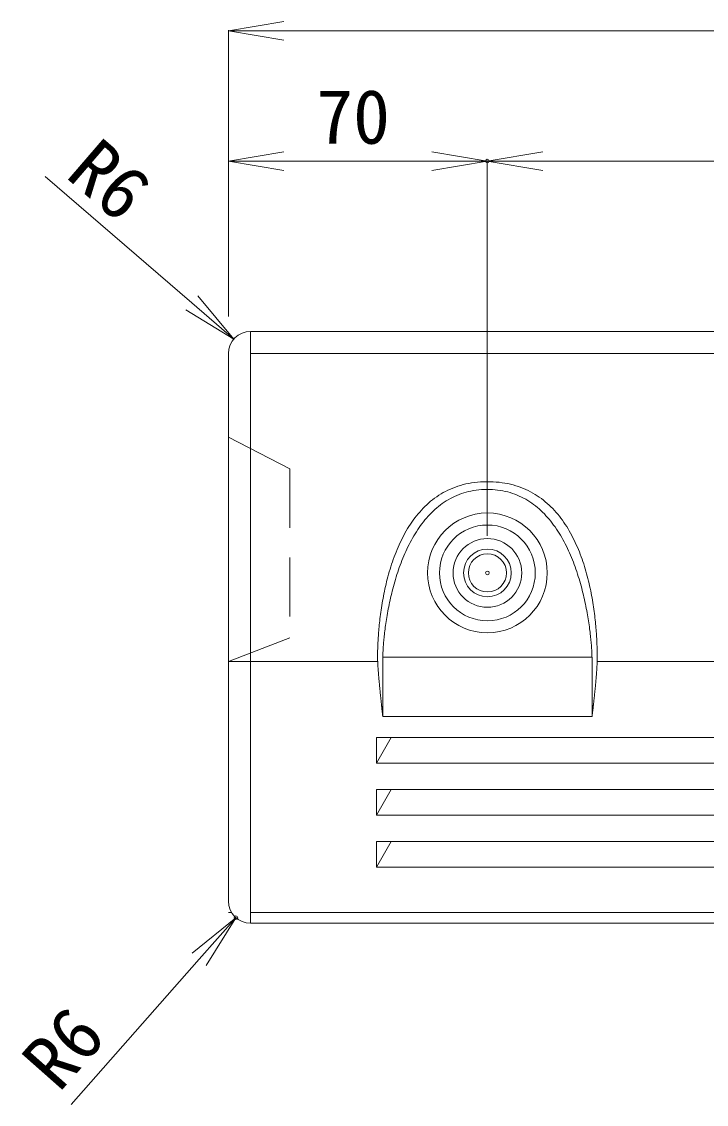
# Model space of a CAD drawing. Units: millimetres, scale not verified. Extents: x -1224 to 1080, y -808 to 808.
# Drawn here: x -227.9 to -42.8, y 363.9 to 656.5 of the extents above; entities that cross this region are included whole.
import ezdxf
from ezdxf.enums import TextEntityAlignment as Align

# ---------------------------------------------------------------- set-up
doc = ezdxf.new("R2010")
doc.units = ezdxf.units.MM
doc.header["$LTSCALE"] = 8
doc.linetypes.add('DASHED2', pattern=[3, 2, -1])
doc.layers.add('0-0', color=7, linetype='Continuous', lineweight=18)
doc.styles.add('ＭＳ ゴシック', font='')
doc.styles.get('ＭＳ ゴシック').set_extended_font_data('MS Gothic')

msp = doc.modelspace()

# ---------------------------------------------------------------- linework, layer by layer
at = {"layer": '0-0'}
for p, q in [((-171.985, 576.818), (-171.985, 654.221)), ((-171.985, 654.041), (-156.985, 654.041)), ((-156.985, 654.041), (413.015, 654.041)), ((-171.985, 577.361), (-171.985, 619.012)), ((-171.985, 618.832), (-156.985, 618.832)), ((-156.985, 618.832), (-117.005, 618.832)), ((-102.005, 618.832), (-117.005, 618.832)), ((-102.005, 517.523), (-102.005, 619.012)), ((-102.005, 517.523), (-102.005, 619.012)), ((-102.005, 618.832), (-87.005, 618.832)), ((-87.005, 618.832), (343.015, 618.832)), ((-181.89, 580.531), (-221.526, 614.704)), ((-170.53, 570.736), (-181.89, 580.531)), ((-165.983, 572.816), (-165.983, 412.816)), ((422.017, 572.816), (-165.983, 572.816)), ((-171.983, 566.816), (-171.983, 418.816)), ((422.017, 566.816), (-165.983, 566.816)), ((-171.983, 544.256), (-155.393, 535.696)), ((-155.393, 489.996), (-171.983, 483.536)), ((-131.645, 483.536), (-171.983, 483.536)), ((-133.292, 483.536), (-165.983, 483.536)), ((328.361, 483.536), (-72.312, 483.536)), ((-131.983, 463.056), (-131.983, 456.116)), ((113.017, 463.056), (-131.983, 463.056)), ((-128.043, 463.056), (-131.983, 456.116)), ((113.017, 456.116), (-131.983, 456.116)), ((-131.983, 449.006), (-131.983, 442.066)), ((113.017, 449.006), (-131.983, 449.006)), ((-128.043, 449.006), (-131.983, 442.066)), ((113.017, 442.066), (-131.983, 442.066)), ((113.017, 434.956), (-131.983, 434.956)), ((-131.983, 434.956), (-131.983, 428.016)), ((-128.043, 434.956), (-131.983, 428.016)), ((113.017, 428.016), (-131.983, 428.016)), ((-171.983, 415.686), (-171.101, 415.686)), ((-165.983, 415.686), (422.017, 415.686)), ((-169.958, 414.321), (-179.888, 403.08)), ((422.017, 412.816), (-165.983, 412.816)), ((-179.888, 403.08), (-214.536, 363.858))]:
    msp.add_line(p, q, dxfattribs=at)
at = {"layer": '0-0', "linetype": 'DASHED2'}
msp.add_line((-155.393, 535.696), (-155.393, 489.996), dxfattribs=at)
at = {"layer": '0-0'}
for points in [[(-156.985, 651.541), (-171.985, 654.041), (-156.985, 656.541)], [(-156.985, 616.332), (-171.985, 618.832), (-156.985, 621.332)], [(-117.005, 621.332), (-102.005, 618.832), (-117.005, 616.332)], [(-87.005, 616.332), (-102.005, 618.832), (-87.005, 621.332)], [(-180.258, 582.424), (-170.53, 570.736), (-183.523, 578.638)], [(-118.369, 525.96), (-117.856, 526.422), (-117.331, 526.87), (-116.793, 527.303), (-116.241, 527.721), (-115.675, 528.123), (-115.096, 528.51), (-114.504, 528.879), (-113.897, 529.232), (-113.276, 529.568), (-112.641, 529.885), (-111.992, 530.184), (-111.327, 530.464), (-110.648, 530.725), (-109.955, 530.967), (-109.246, 531.187), (-108.521, 531.388), (-107.782, 531.566), (-107.026, 531.724), (-106.255, 531.859), (-105.469, 531.971), (-104.666, 532.061), (-103.846, 532.127), (-103.011, 532.169), (-102.159, 532.186), (-101.3, 532.179), (-100.458, 532.147), (-99.632, 532.093), (-98.823, 532.015), (-98.03, 531.915), (-97.252, 531.792), (-96.491, 531.648), (-95.745, 531.483), (-95.014, 531.297), (-94.299, 531.09), (-93.599, 530.864), (-92.914, 530.618), (-92.244, 530.353), (-91.589, 530.069), (-90.948, 529.767)], [(-116.647, 524.22), (-116.175, 524.656), (-115.692, 525.079), (-115.198, 525.488), (-114.693, 525.883), (-114.177, 526.263), (-113.651, 526.627), (-113.113, 526.976), (-112.563, 527.309), (-112.003, 527.626), (-111.43, 527.925), (-110.846, 528.207), (-110.25, 528.472), (-109.643, 528.718), (-109.023, 528.945), (-108.391, 529.154), (-107.747, 529.342), (-107.09, 529.511), (-106.421, 529.659), (-105.739, 529.786), (-105.045, 529.893), (-104.337, 529.977), (-103.617, 530.039), (-102.884, 530.078), (-102.137, 530.095), (-101.386, 530.088), (-100.647, 530.057), (-99.921, 530.004), (-99.209, 529.928), (-98.509, 529.83), (-97.822, 529.711), (-97.148, 529.57), (-96.487, 529.409), (-95.837, 529.227), (-95.2, 529.025), (-94.576, 528.805), (-93.963, 528.565), (-93.363, 528.306), (-92.774, 528.03), (-92.197, 527.736)], [(-90.948, 529.767), (-90.321, 529.448), (-89.709, 529.111), (-89.11, 528.758), (-88.526, 528.388), (-87.955, 528.003), (-87.398, 527.602), (-86.854, 527.186), (-86.323, 526.755), (-85.806, 526.31), (-85.301, 525.852), (-84.809, 525.38), (-84.329, 524.896), (-83.862, 524.399), (-83.408, 523.89), (-82.965, 523.37), (-82.534, 522.839), (-82.115, 522.298), (-81.707, 521.746), (-81.311, 521.184), (-80.927, 520.614), (-80.553, 520.035), (-80.19, 519.447), (-79.838, 518.852), (-79.497, 518.249), (-79.166, 517.639), (-78.845, 517.022), (-78.535, 516.4), (-78.234, 515.772), (-77.943, 515.138), (-77.662, 514.5), (-77.391, 513.858), (-77.128, 513.212), (-76.875, 512.562), (-76.631, 511.91), (-76.396, 511.255), (-76.169, 510.598), (-75.951, 509.939), (-75.741, 509.279), (-75.539, 508.618)], [(-92.197, 527.736), (-91.631, 527.425), (-91.077, 527.097), (-90.535, 526.753), (-90.003, 526.392), (-89.483, 526.017), (-88.974, 525.626), (-88.476, 525.221), (-87.989, 524.802), (-87.512, 524.369), (-87.046, 523.923), (-86.59, 523.464), (-86.145, 522.993), (-85.71, 522.51), (-85.285, 522.016), (-84.87, 521.51), (-84.465, 520.994), (-84.069, 520.468), (-83.684, 519.932), (-83.308, 519.387), (-82.941, 518.833), (-82.583, 518.271), (-82.235, 517.7), (-81.896, 517.123), (-81.565, 516.538), (-81.244, 515.947), (-80.931, 515.349), (-80.627, 514.746), (-80.331, 514.138), (-80.044, 513.524), (-79.765, 512.907), (-79.494, 512.285), (-79.231, 511.66), (-78.976, 511.032), (-78.729, 510.401), (-78.489, 509.768), (-78.257, 509.133), (-78.032, 508.497), (-77.815, 507.86), (-77.605, 507.223)], [(-129.955, 501.881), (-129.823, 502.531), (-129.683, 503.184), (-129.537, 503.841), (-129.384, 504.501), (-129.224, 505.164), (-129.056, 505.83), (-128.881, 506.496), (-128.699, 507.165), (-128.508, 507.834), (-128.31, 508.503), (-128.103, 509.172), (-127.889, 509.841), (-127.665, 510.509), (-127.434, 511.175), (-127.193, 511.839), (-126.944, 512.5), (-126.685, 513.159), (-126.417, 513.814), (-126.14, 514.466), (-125.853, 515.113), (-125.557, 515.755), (-125.25, 516.392), (-124.934, 517.023), (-124.607, 517.648), (-124.27, 518.267), (-123.922, 518.878), (-123.564, 519.482), (-123.195, 520.077), (-122.814, 520.664), (-122.423, 521.242), (-122.02, 521.81), (-121.606, 522.369), (-121.18, 522.917), (-120.742, 523.454), (-120.292, 523.98), (-119.83, 524.494), (-119.355, 524.995), (-118.868, 525.484), (-118.369, 525.96)], [(-128.01, 501.388), (-127.861, 502.008), (-127.707, 502.63), (-127.547, 503.256), (-127.38, 503.885), (-127.207, 504.516), (-127.027, 505.148), (-126.841, 505.783), (-126.647, 506.418), (-126.447, 507.054), (-126.24, 507.69), (-126.026, 508.325), (-125.804, 508.96), (-125.575, 509.594), (-125.338, 510.226), (-125.094, 510.856), (-124.842, 511.484), (-124.583, 512.108), (-124.315, 512.729), (-124.039, 513.347), (-123.755, 513.96), (-123.463, 514.568), (-123.162, 515.172), (-122.853, 515.77), (-122.535, 516.361), (-122.208, 516.947), (-121.873, 517.525), (-121.528, 518.096), (-121.174, 518.66), (-120.811, 519.215), (-120.439, 519.761), (-120.057, 520.299), (-119.665, 520.827), (-119.264, 521.345), (-118.853, 521.853), (-118.432, 522.35), (-118.001, 522.835), (-117.56, 523.309), (-117.109, 523.771), (-116.647, 524.22)], [(-77.605, 507.223), (-77.402, 506.585), (-77.206, 505.949), (-77.017, 505.313), (-76.834, 504.678), (-76.658, 504.045), (-76.489, 503.415), (-76.326, 502.787), (-76.169, 502.162), (-76.019, 501.541), (-75.874, 500.924), (-75.736, 500.311), (-75.603, 499.703), (-75.476, 499.1), (-75.354, 498.504), (-75.238, 497.913), (-75.127, 497.329), (-75.022, 496.752), (-74.921, 496.183), (-74.826, 495.621), (-74.735, 495.068), (-74.65, 494.524), (-74.568, 493.989), (-74.492, 493.464), (-74.419, 492.949), (-74.352, 492.445), (-74.288, 491.952), (-74.228, 491.47), (-74.172, 491), (-74.12, 490.542), (-74.072, 490.098), (-74.027, 489.666), (-73.986, 489.249), (-73.949, 488.845), (-73.914, 488.456), (-73.883, 488.082), (-73.854, 487.724), (-73.829, 487.381), (-73.806, 487.055), (-73.786, 486.746)], [(-75.539, 508.618), (-75.346, 507.957), (-75.16, 507.297), (-74.982, 506.636), (-74.811, 505.977), (-74.648, 505.32), (-74.492, 504.664), (-74.343, 504.011), (-74.201, 503.361), (-74.065, 502.714), (-73.937, 502.07), (-73.814, 501.431), (-73.698, 500.797), (-73.588, 500.167), (-73.483, 499.543), (-73.385, 498.925), (-73.292, 498.314), (-73.205, 497.709), (-73.122, 497.112), (-73.045, 496.522), (-72.973, 495.941), (-72.905, 495.368), (-72.842, 494.804), (-72.784, 494.25), (-72.73, 493.706), (-72.68, 493.172), (-72.634, 492.649), (-72.591, 492.138), (-72.553, 491.638), (-72.518, 491.151), (-72.486, 490.676), (-72.457, 490.214), (-72.431, 489.766), (-72.408, 489.332), (-72.388, 488.912), (-72.37, 488.507), (-72.355, 488.118), (-72.341, 487.744), (-72.33, 487.387), (-72.32, 487.046)], [(-131.676, 484.741), (-131.676, 484.865), (-131.676, 485.012), (-131.675, 485.18), (-131.673, 485.37), (-131.671, 485.581), (-131.668, 485.813), (-131.663, 486.065), (-131.657, 486.336), (-131.65, 486.626), (-131.641, 486.935), (-131.631, 487.262), (-131.618, 487.606), (-131.604, 487.968), (-131.587, 488.347), (-131.568, 488.741), (-131.546, 489.152), (-131.521, 489.578), (-131.494, 490.019), (-131.463, 490.474), (-131.429, 490.943), (-131.392, 491.426), (-131.351, 491.921), (-131.307, 492.43), (-131.258, 492.95), (-131.206, 493.482), (-131.149, 494.025), (-131.088, 494.578), (-131.023, 495.142), (-130.952, 495.715), (-130.877, 496.298), (-130.797, 496.889), (-130.712, 497.489), (-130.621, 498.097), (-130.525, 498.712), (-130.423, 499.334), (-130.315, 499.962), (-130.202, 500.596), (-130.082, 501.236), (-129.955, 501.881)], [(-130.264, 484.741), (-130.263, 484.877), (-130.261, 485.034), (-130.257, 485.211), (-130.251, 485.408), (-130.243, 485.624), (-130.233, 485.859), (-130.221, 486.113), (-130.207, 486.385), (-130.191, 486.675), (-130.172, 486.981), (-130.15, 487.305), (-130.126, 487.645), (-130.098, 488), (-130.068, 488.371), (-130.035, 488.757), (-129.998, 489.158), (-129.959, 489.573), (-129.915, 490.001), (-129.869, 490.443), (-129.818, 490.898), (-129.764, 491.365), (-129.706, 491.844), (-129.644, 492.334), (-129.577, 492.836), (-129.507, 493.348), (-129.432, 493.87), (-129.353, 494.402), (-129.269, 494.944), (-129.18, 495.494), (-129.087, 496.052), (-128.988, 496.619), (-128.885, 497.193), (-128.776, 497.775), (-128.663, 498.363), (-128.543, 498.957), (-128.418, 499.557), (-128.288, 500.163), (-128.152, 500.774), (-128.01, 501.388)], [(-73.786, 486.746), (-73.768, 486.454), (-73.753, 486.179), (-73.74, 485.923), (-73.73, 485.685), (-73.721, 485.466), (-73.715, 485.267), (-73.71, 485.088), (-73.707, 484.928), (-73.706, 484.79), (-73.705, 484.668), (-73.705, 484.544), (-73.705, 484.415), (-73.705, 484.282), (-73.705, 484.145), (-73.705, 484.004), (-73.705, 483.859), (-73.705, 483.711), (-73.705, 483.558), (-73.705, 483.402), (-73.705, 483.243), (-73.705, 483.08), (-73.705, 482.914), (-73.705, 482.745), (-73.705, 482.572), (-73.705, 482.397), (-73.705, 482.219), (-73.705, 482.039), (-73.705, 481.855), (-73.705, 481.67), (-73.705, 481.482), (-73.705, 481.292), (-73.705, 481.099), (-73.705, 480.905), (-73.705, 480.708), (-73.705, 480.51), (-73.705, 480.311), (-73.705, 480.109), (-73.705, 479.906), (-73.705, 479.702)], [(-72.32, 487.046), (-72.313, 486.722), (-72.306, 486.416), (-72.301, 486.128), (-72.298, 485.858), (-72.295, 485.608), (-72.293, 485.376), (-72.292, 485.165), (-72.291, 484.973), (-72.291, 484.803), (-72.291, 484.649), (-72.292, 484.494), (-72.294, 484.336), (-72.296, 484.174), (-72.3, 484.01), (-72.304, 483.843), (-72.308, 483.673), (-72.314, 483.501), (-72.32, 483.326), (-72.326, 483.148), (-72.334, 482.968), (-72.342, 482.786), (-72.35, 482.601), (-72.36, 482.415), (-72.37, 482.226), (-72.38, 482.036), (-72.391, 481.844), (-72.403, 481.65), (-72.415, 481.454), (-72.427, 481.257), (-72.44, 481.058), (-72.454, 480.858), (-72.468, 480.657), (-72.483, 480.454), (-72.498, 480.251), (-72.513, 480.046), (-72.529, 479.841), (-72.545, 479.635), (-72.562, 479.428), (-72.578, 479.22)], [(-131.67, 484.253), (-131.672, 484.381), (-131.674, 484.506), (-131.676, 484.626), (-131.676, 484.741)], [(-131.136, 476.989), (-131.156, 477.201), (-131.176, 477.413), (-131.196, 477.626), (-131.216, 477.838), (-131.235, 478.05), (-131.255, 478.261), (-131.274, 478.472), (-131.293, 478.682), (-131.311, 478.892), (-131.329, 479.101), (-131.347, 479.308), (-131.365, 479.515), (-131.382, 479.72), (-131.399, 479.924), (-131.416, 480.127), (-131.432, 480.328), (-131.448, 480.527), (-131.464, 480.725), (-131.479, 480.92), (-131.494, 481.114), (-131.508, 481.305), (-131.522, 481.494), (-131.535, 481.681), (-131.548, 481.866), (-131.56, 482.047), (-131.572, 482.226), (-131.583, 482.402), (-131.594, 482.576), (-131.604, 482.746), (-131.613, 482.913), (-131.622, 483.076), (-131.631, 483.236), (-131.638, 483.393), (-131.645, 483.546), (-131.651, 483.696), (-131.657, 483.841), (-131.662, 483.982), (-131.666, 484.12), (-131.67, 484.253)], [(-130.264, 484.205), (-130.264, 484.345), (-130.264, 484.481), (-130.264, 484.613), (-130.264, 484.741), (-73.705, 484.741), (-73.705, 468.707), (-130.264, 468.707), (-130.264, 484.741)], [(-130.264, 476.802), (-130.264, 477.012), (-130.264, 477.223), (-130.264, 477.434), (-130.264, 477.645), (-130.264, 477.856), (-130.264, 478.066), (-130.264, 478.277), (-130.264, 478.487), (-130.264, 478.696), (-130.264, 478.905), (-130.264, 479.113), (-130.264, 479.32), (-130.264, 479.526), (-130.264, 479.732), (-130.264, 479.936), (-130.264, 480.139), (-130.264, 480.34), (-130.264, 480.54), (-130.264, 480.738), (-130.264, 480.935), (-130.264, 481.13), (-130.264, 481.323), (-130.264, 481.514), (-130.264, 481.703), (-130.264, 481.889), (-130.264, 482.073), (-130.264, 482.255), (-130.264, 482.434), (-130.264, 482.611), (-130.264, 482.784), (-130.264, 482.955), (-130.264, 483.123), (-130.264, 483.288), (-130.264, 483.449), (-130.264, 483.608), (-130.264, 483.762), (-130.264, 483.914), (-130.264, 484.061), (-130.264, 484.205)], [(-73.705, 479.702), (-73.705, 479.497), (-73.705, 479.29), (-73.705, 479.083), (-73.705, 478.874), (-73.705, 478.665), (-73.705, 478.455), (-73.705, 478.245), (-73.705, 478.034), (-73.705, 477.823), (-73.705, 477.611), (-73.705, 477.4), (-73.705, 477.188), (-73.705, 476.977), (-73.705, 476.766), (-73.705, 476.555), (-73.705, 476.344), (-73.705, 476.134), (-73.705, 475.925), (-73.705, 475.716), (-73.705, 475.509), (-73.705, 475.302), (-73.705, 475.097), (-73.705, 474.892), (-73.705, 474.69), (-73.705, 474.488), (-73.705, 474.288), (-73.705, 474.09), (-73.705, 473.893), (-73.705, 473.699), (-73.705, 473.506), (-73.705, 473.316), (-73.705, 473.128), (-73.705, 472.942), (-73.705, 472.758), (-73.705, 472.577), (-73.705, 472.399), (-73.705, 472.224), (-73.705, 472.051), (-73.705, 471.882)], [(-72.578, 479.22), (-72.596, 479.012), (-72.613, 478.804), (-72.631, 478.595), (-72.649, 478.386), (-72.668, 478.177), (-72.686, 477.968), (-72.705, 477.759), (-72.725, 477.549), (-72.744, 477.341), (-72.764, 477.132), (-72.783, 476.924), (-72.803, 476.716), (-72.824, 476.509), (-72.844, 476.303), (-72.864, 476.098), (-72.885, 475.893), (-72.905, 475.689), (-72.926, 475.487), (-72.946, 475.285), (-72.967, 475.085), (-72.988, 474.886), (-73.009, 474.689), (-73.029, 474.493), (-73.05, 474.299), (-73.071, 474.106), (-73.092, 473.915), (-73.112, 473.726), (-73.133, 473.54), (-73.153, 473.355), (-73.173, 473.172), (-73.193, 472.992), (-73.213, 472.814), (-73.233, 472.639), (-73.253, 472.466), (-73.272, 472.295), (-73.291, 472.128), (-73.31, 471.963), (-73.329, 471.801), (-73.347, 471.643)], [(-130.407, 469.978), (-130.421, 470.098), (-130.435, 470.223), (-130.449, 470.352), (-130.464, 470.486), (-130.479, 470.623), (-130.494, 470.765), (-130.51, 470.911), (-130.527, 471.061), (-130.544, 471.214), (-130.561, 471.371), (-130.578, 471.532), (-130.596, 471.696), (-130.614, 471.863), (-130.632, 472.034), (-130.651, 472.207), (-130.67, 472.384), (-130.689, 472.563), (-130.708, 472.745), (-130.728, 472.93), (-130.747, 473.117), (-130.767, 473.306), (-130.787, 473.498), (-130.807, 473.692), (-130.828, 473.888), (-130.848, 474.086), (-130.869, 474.285), (-130.889, 474.486), (-130.91, 474.689), (-130.93, 474.893), (-130.951, 475.099), (-130.972, 475.305), (-130.993, 475.513), (-131.013, 475.722), (-131.034, 475.932), (-131.055, 476.142), (-131.075, 476.353), (-131.096, 476.564), (-131.116, 476.776), (-131.136, 476.989)], [(-130.264, 469.936), (-130.264, 470.053), (-130.264, 470.174), (-130.264, 470.299), (-130.264, 470.429), (-130.264, 470.563), (-130.264, 470.701), (-130.264, 470.842), (-130.264, 470.988), (-130.264, 471.137), (-130.264, 471.29), (-130.264, 471.446), (-130.264, 471.606), (-130.264, 471.769), (-130.264, 471.935), (-130.264, 472.105), (-130.264, 472.277), (-130.264, 472.452), (-130.264, 472.63), (-130.264, 472.81), (-130.264, 472.993), (-130.264, 473.178), (-130.264, 473.366), (-130.264, 473.555), (-130.264, 473.747), (-130.264, 473.941), (-130.264, 474.137), (-130.264, 474.334), (-130.264, 474.533), (-130.264, 474.734), (-130.264, 474.936), (-130.264, 475.14), (-130.264, 475.344), (-130.264, 475.55), (-130.264, 475.757), (-130.264, 475.964), (-130.264, 476.173), (-130.264, 476.382), (-130.264, 476.592), (-130.264, 476.802)], [(-73.705, 471.882), (-73.705, 471.715), (-73.705, 471.552), (-73.705, 471.392), (-73.705, 471.236), (-73.705, 471.083), (-73.705, 470.934), (-73.705, 470.789), (-73.705, 470.648), (-73.705, 470.51), (-73.705, 470.377), (-73.705, 470.248), (-73.705, 470.123), (-73.705, 470.003), (-73.705, 469.887), (-73.705, 469.777), (-73.705, 469.67), (-73.705, 469.569), (-73.705, 469.473), (-73.705, 469.382), (-73.705, 469.296), (-73.705, 469.216), (-73.705, 469.141), (-73.705, 469.071), (-73.705, 469.007), (-73.705, 468.949), (-73.705, 468.897), (-73.705, 468.851), (-73.705, 468.812), (-73.705, 468.778), (-73.705, 468.751), (-73.705, 468.73), (-73.705, 468.716), (-73.705, 468.708), (-73.708, 468.707), (-73.737, 468.707), (-73.798, 468.707), (-73.889, 468.707), (-74.011, 468.707), (-74.162, 468.707)], [(-73.347, 471.643), (-73.366, 471.487), (-73.383, 471.335), (-73.401, 471.185), (-73.418, 471.04), (-73.435, 470.897), (-73.452, 470.759), (-73.468, 470.624), (-73.484, 470.493), (-73.499, 470.365), (-73.514, 470.242), (-73.529, 470.122), (-73.543, 470.007), (-73.556, 469.896), (-73.569, 469.789), (-73.582, 469.687), (-73.594, 469.589), (-73.606, 469.496), (-73.617, 469.408), (-73.627, 469.324), (-73.637, 469.245), (-73.646, 469.172), (-73.655, 469.103), (-73.663, 469.039), (-73.67, 468.981), (-73.677, 468.928), (-73.683, 468.881), (-73.689, 468.839), (-73.693, 468.802), (-73.697, 468.772), (-73.7, 468.747), (-73.703, 468.728), (-73.704, 468.715), (-73.705, 468.708), (-73.708, 468.707), (-73.737, 468.707), (-73.798, 468.707), (-73.889, 468.707), (-74.011, 468.707), (-74.162, 468.707)], [(-125.226, 468.707), (-125.714, 468.707), (-126.181, 468.707), (-126.626, 468.707), (-127.049, 468.707), (-127.448, 468.707), (-127.824, 468.707), (-128.176, 468.707), (-128.502, 468.707), (-128.803, 468.707), (-129.078, 468.707), (-129.326, 468.707), (-129.546, 468.707), (-129.738, 468.707), (-129.901, 468.707), (-130.035, 468.707), (-130.139, 468.707), (-130.212, 468.707), (-130.253, 468.707), (-130.264, 468.707), (-130.264, 468.712), (-130.266, 468.724), (-130.268, 468.742), (-130.271, 468.767), (-130.274, 468.799), (-130.279, 468.837), (-130.284, 468.881), (-130.289, 468.932), (-130.296, 468.989), (-130.303, 469.051), (-130.311, 469.119), (-130.319, 469.193), (-130.328, 469.273), (-130.338, 469.358), (-130.348, 469.449), (-130.359, 469.545), (-130.37, 469.645), (-130.382, 469.751), (-130.394, 469.862), (-130.407, 469.978)], [(-125.226, 468.707), (-125.714, 468.707), (-126.181, 468.707), (-126.626, 468.707), (-127.049, 468.707), (-127.448, 468.707), (-127.824, 468.707), (-128.176, 468.707), (-128.502, 468.707), (-128.803, 468.707), (-129.078, 468.707), (-129.326, 468.707), (-129.546, 468.707), (-129.738, 468.707), (-129.901, 468.707), (-130.035, 468.707), (-130.139, 468.707), (-130.212, 468.707), (-130.253, 468.707), (-130.264, 468.707), (-130.264, 468.712), (-130.264, 468.723), (-130.264, 468.741), (-130.264, 468.765), (-130.264, 468.796), (-130.264, 468.833), (-130.264, 468.875), (-130.264, 468.924), (-130.264, 468.979), (-130.264, 469.039), (-130.264, 469.105), (-130.264, 469.177), (-130.264, 469.254), (-130.264, 469.336), (-130.264, 469.424), (-130.264, 469.517), (-130.264, 469.614), (-130.264, 469.717), (-130.264, 469.824), (-130.264, 469.936)], [(-96.455, 468.707), (-97.273, 468.707), (-98.094, 468.707), (-98.918, 468.707), (-99.745, 468.707), (-100.574, 468.707), (-101.403, 468.707), (-102.234, 468.707), (-103.063, 468.707), (-103.892, 468.707), (-104.72, 468.707), (-105.546, 468.707), (-106.368, 468.707), (-107.188, 468.707), (-108.003, 468.707), (-108.814, 468.707), (-109.619, 468.707), (-110.419, 468.707), (-111.212, 468.707), (-111.998, 468.707), (-112.776, 468.707), (-113.545, 468.707), (-114.306, 468.707), (-115.056, 468.707), (-115.797, 468.707), (-116.526, 468.707), (-117.244, 468.707), (-117.949, 468.707), (-118.642, 468.707), (-119.321, 468.707), (-119.986, 468.707), (-120.636, 468.707), (-121.27, 468.707), (-121.889, 468.707), (-122.49, 468.707), (-123.075, 468.707), (-123.641, 468.707), (-124.189, 468.707), (-124.718, 468.707), (-125.226, 468.707)], [(-96.455, 468.707), (-97.273, 468.707), (-98.094, 468.707), (-98.918, 468.707), (-99.745, 468.707), (-100.574, 468.707), (-101.403, 468.707), (-102.234, 468.707), (-103.063, 468.707), (-103.892, 468.707), (-104.72, 468.707), (-105.546, 468.707), (-106.368, 468.707), (-107.188, 468.707), (-108.003, 468.707), (-108.814, 468.707), (-109.619, 468.707), (-110.419, 468.707), (-111.212, 468.707), (-111.998, 468.707), (-112.776, 468.707), (-113.545, 468.707), (-114.306, 468.707), (-115.056, 468.707), (-115.797, 468.707), (-116.526, 468.707), (-117.244, 468.707), (-117.949, 468.707), (-118.642, 468.707), (-119.321, 468.707), (-119.986, 468.707), (-120.636, 468.707), (-121.27, 468.707), (-121.889, 468.707), (-122.49, 468.707), (-123.075, 468.707), (-123.641, 468.707), (-124.189, 468.707), (-124.718, 468.707), (-125.226, 468.707)], [(-74.162, 468.707), (-74.343, 468.707), (-74.552, 468.707), (-74.789, 468.707), (-75.053, 468.707), (-75.343, 468.707), (-75.66, 468.707), (-76.001, 468.707), (-76.367, 468.707), (-76.758, 468.707), (-77.171, 468.707), (-77.607, 468.707), (-78.065, 468.707), (-78.545, 468.707), (-79.046, 468.707), (-79.566, 468.707), (-80.106, 468.707), (-80.665, 468.707), (-81.243, 468.707), (-81.838, 468.707), (-82.449, 468.707), (-83.078, 468.707), (-83.722, 468.707), (-84.381, 468.707), (-85.054, 468.707), (-85.741, 468.707), (-86.442, 468.707), (-87.154, 468.707), (-87.879, 468.707), (-88.615, 468.707), (-89.362, 468.707), (-90.119, 468.707), (-90.884, 468.707), (-91.659, 468.707), (-92.442, 468.707), (-93.232, 468.707), (-94.029, 468.707), (-94.832, 468.707), (-95.641, 468.707), (-96.455, 468.707)], [(-74.162, 468.707), (-74.343, 468.707), (-74.552, 468.707), (-74.789, 468.707), (-75.053, 468.707), (-75.343, 468.707), (-75.66, 468.707), (-76.001, 468.707), (-76.367, 468.707), (-76.758, 468.707), (-77.171, 468.707), (-77.607, 468.707), (-78.065, 468.707), (-78.545, 468.707), (-79.046, 468.707), (-79.566, 468.707), (-80.106, 468.707), (-80.665, 468.707), (-81.243, 468.707), (-81.838, 468.707), (-82.449, 468.707), (-83.078, 468.707), (-83.722, 468.707), (-84.381, 468.707), (-85.054, 468.707), (-85.741, 468.707), (-86.442, 468.707), (-87.154, 468.707), (-87.879, 468.707), (-88.615, 468.707), (-89.362, 468.707), (-90.119, 468.707), (-90.884, 468.707), (-91.659, 468.707), (-92.442, 468.707), (-93.232, 468.707), (-94.029, 468.707), (-94.832, 468.707), (-95.641, 468.707), (-96.455, 468.707)], [(-181.762, 404.735), (-169.958, 414.321), (-178.015, 401.425)]]:
    msp.add_lwpolyline(points, dxfattribs=at)
for centre, radius in [((-102.005, 618.832), 0.5), ((-101.984, 507.53), 16.186), ((-101.984, 507.52), 12.949), ((-101.984, 507.52), 9.291), ((-101.984, 507.52), 6.452), ((-101.964, 507.53), 5.162), ((-101.984, 507.52), 0.5), ((-101.984, 507.52), 0.5), ((-169.958, 414.321), 0.5)]:
    msp.add_circle(centre, radius, dxfattribs=at)
for centre, start, end in [((-165.983, 566.816), 90, 180), ((-165.983, 418.816), 180, 270)]:
    msp.add_arc(centre, 6, start, end, dxfattribs=at)

# ---------------------------------------------------------------- texts
at = {"layer": '0-0', "color": 4, "style": 'ＭＳ ゴシック'}
msp.add_text('70', height=14.66, dxfattribs=at).set_placement((-148.266, 619.141), align=Align.BOTTOM_LEFT)
for rotation, p in [(319.233, (-219.309, 611.409)), (48.543, (-214.536, 363.858))]:
    msp.add_text('R6', height=14.66, rotation=rotation, dxfattribs=at).set_placement(p, align=Align.BOTTOM_LEFT)

doc.saveas('drawing.dxf')
